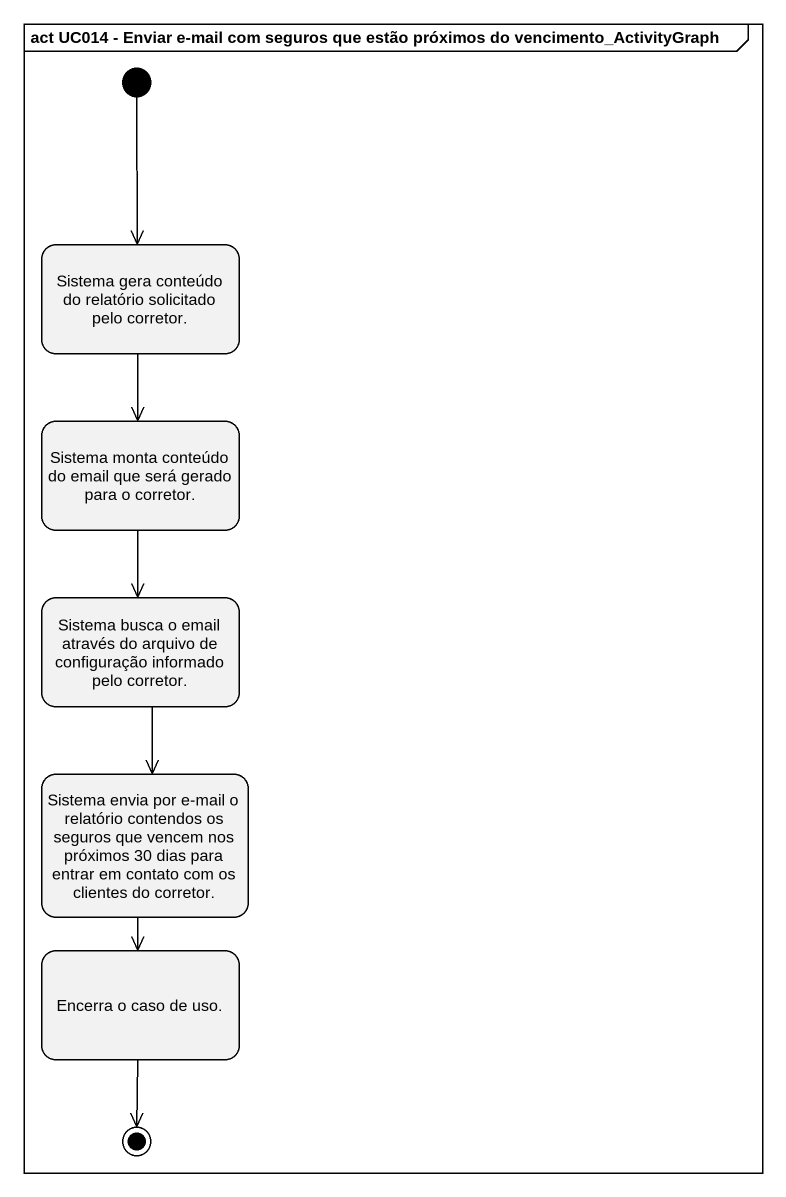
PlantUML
@startuml
mainframe act UC014 - Enviar e-mail com seguros que estão próximos do vencimento_ActivityGraph
hide empty description
state "Sistema gera conteúdo do relatório solicitado pelo corretor." as Sistema_gera_conteúdo_do
state "Sistema monta conteúdo do email que será gerado para o corretor." as Sistema_monta_conteúdo_do
state "Sistema busca o email através do arquivo de configuração informado pelo corretor." as Sistema_busca_o_email
state "Sistema envia por e-mail o relatório contendos os seguros que vencem nos próximos 30 dias para entrar em contato com os clientes do corretor." as Sistema_envia_por_e_mail_o
state "Encerra o caso de uso." as Encerra_o_caso_de_uso
[*] --> Sistema_gera_conteúdo_do
Sistema_gera_conteúdo_do --> Sistema_monta_conteúdo_do
Sistema_monta_conteúdo_do --> Sistema_busca_o_email
Sistema_busca_o_email --> Sistema_envia_por_e_mail_o
Sistema_envia_por_e_mail_o --> Encerra_o_caso_de_uso
Encerra_o_caso_de_uso --> [*]
@enduml
